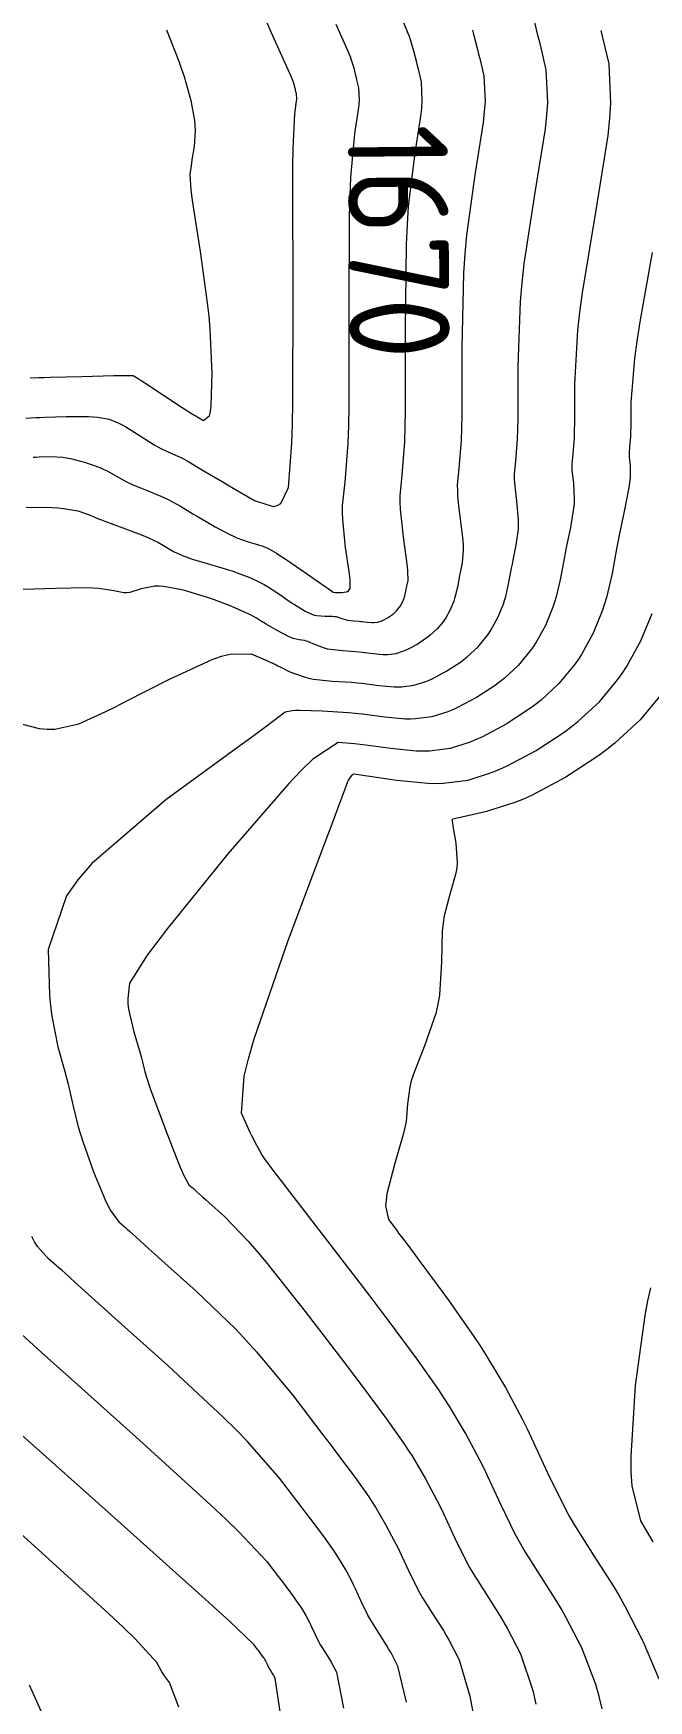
# Model space of a CAD drawing. Header units: millimetres. Extents: x 837475 to 838477, y 1189012 to 1191015.
# Drawn here: x 837611.8 to 837635.2, y 1189819.2 to 1189882.5 of the extents above; entities that cross this region are included whole.
import ezdxf

# ---------------------------------------------------------------- set-up
doc = ezdxf.new("R2010")
doc.units = ezdxf.units.MM
doc.header["$LTSCALE"] = 0.3
doc.layers.add('COTAS 10', color=7, linetype='Continuous', lineweight=9, true_color=0x6e3e2d)
doc.layers.add('COTAS INT', color=7, linetype='Continuous', lineweight=5, true_color=0x9fa19f)
doc.styles.get("Standard").update_dxf_attribs({"font": 'isocp2.shx', "bigfont": '@extfont2.shx'})

msp = doc.modelspace()

# ---------------------------------------------------------------- linework, layer by layer
at = {"layer": 'COTAS 10'}
for points in [[(837611.57, 1189864.502), (837612.557, 1189864.492), (837612.78, 1189864.479), (837612.982, 1189864.462), (837613.529, 1189864.362), (837613.865, 1189864.252), (837613.933, 1189864.228), (837613.991, 1189864.207), (837614.11, 1189864.155), (837614.313, 1189864.069), (837614.424, 1189864.027), (837614.558, 1189863.976), (837615.238, 1189863.724), (837615.949, 1189863.454), (837616.102, 1189863.392), (837616.235, 1189863.336), (837616.561, 1189863.178), (837616.776, 1189863.049), (837616.84, 1189863.011), (837616.907, 1189862.973), (837617.162, 1189862.825), (837617.533, 1189862.657), (837617.673, 1189862.606), (837617.829, 1189862.553), (837618.523, 1189862.343), (837619.243, 1189862.131), (837619.415, 1189862.076), (837619.575, 1189862.023), (837620.054, 1189861.844), (837620.473, 1189861.641), (837620.595, 1189861.573), (837620.72, 1189861.5), (837621.194, 1189861.19), (837621.64, 1189860.884), (837621.748, 1189860.813), (837621.849, 1189860.747), (837622.156, 1189860.559), (837622.431, 1189860.44), (837622.511, 1189860.418), (837622.594, 1189860.401), (837622.907, 1189860.379), (837623.196, 1189860.373), (837623.264, 1189860.366), (837623.326, 1189860.356), (837623.505, 1189860.301), (837623.666, 1189860.242), (837623.716, 1189860.229), (837623.769, 1189860.219), (837623.983, 1189860.196), (837624.203, 1189860.182), (837624.261, 1189860.177), (837624.318, 1189860.171), (837624.509, 1189860.147), (837624.679, 1189860.13), (837624.723, 1189860.129), (837624.764, 1189860.13), (837624.901, 1189860.148), (837625.035, 1189860.19), (837625.074, 1189860.207), (837625.115, 1189860.225), (837625.273, 1189860.309), (837625.427, 1189860.41), (837625.466, 1189860.439), (837625.503, 1189860.468), (837625.621, 1189860.577), (837625.72, 1189860.697), (837625.746, 1189860.732), (837625.77, 1189860.769), (837625.847, 1189860.911), (837625.909, 1189861.062), (837625.924, 1189861.104), (837625.937, 1189861.147), (837625.973, 1189861.305), (837626.002, 1189861.467), (837626.011, 1189861.513), (837626.02, 1189861.558), (837626.056, 1189861.726), (837626.052, 1189862.084), (837626.036, 1189862.249), (837626.014, 1189862.444), (837625.88, 1189863.385), (837625.766, 1189864.431), (837625.756, 1189864.69), (837625.755, 1189864.937), (837625.828, 1189865.719), (837625.93, 1189866.989), (837625.947, 1189867.543), (837625.96, 1189868.185), (837625.964, 1189871.235), (837626.003, 1189874.466), (837626.036, 1189875.222), (837626.08, 1189875.918), (837626.321, 1189877.931), (837626.544, 1189879.331), (837626.576, 1189879.641), (837626.596, 1189879.917), (837626.562, 1189880.634), (837626.448, 1189881.115), (837626.417, 1189881.243), (837626.386, 1189881.368), (837626.279, 1189881.8), (837626.152, 1189882.228), (837626.109, 1189882.35), (837626.063, 1189882.475), (837625.869, 1189882.938)], [(837633.419, 1189818.933), (837633.302, 1189819.409), (837633.177, 1189819.857), (837632.648, 1189821.252), (837632.048, 1189822.416), (837631.878, 1189822.718), (837631.705, 1189823.013), (837631.067, 1189824.006), (837630.445, 1189824.984), (837630.282, 1189825.269), (837630.124, 1189825.561), (837629.589, 1189826.664), (837629.073, 1189827.777), (837628.927, 1189828.075), (837628.78, 1189828.369), (837628.238, 1189829.391), (837627.623, 1189830.424), (837627.429, 1189830.725), (837627.226, 1189831.032), (837626.409, 1189832.194), (837625.352, 1189833.612), (837624.998, 1189834.08), (837624.617, 1189834.582), (837623.019, 1189836.668), (837621.576, 1189838.543), (837621.293, 1189838.911), (837621.06, 1189839.214), (837620.64, 1189839.765), (837620.537, 1189839.923), (837620.503, 1189839.978), (837620.467, 1189840.039), (837620.321, 1189840.301), (837620.135, 1189840.668), (837620.074, 1189840.795), (837620.01, 1189840.933), (837619.744, 1189841.523), (837619.838, 1189842.93), (837620, 1189843.583), (837620.222, 1189844.351), (837621.516, 1189848.075), (837622.876, 1189851.698), (837623.139, 1189852.402), (837623.354, 1189852.976), (837623.719, 1189853.966), (837623.772, 1189854.1), (837623.789, 1189854.134), (837623.807, 1189854.166), (837623.88, 1189854.273), (837623.948, 1189854.351), (837623.974, 1189854.377), (837624.002, 1189854.396), (837624.26, 1189854.358), (837624.418, 1189854.334), (837624.612, 1189854.305), (837625.626, 1189854.151), (837626.806, 1189854.036), (837627.106, 1189854.031), (837627.395, 1189854.038), (837628.34, 1189854.16), (837629.263, 1189854.452), (837629.538, 1189854.566), (837629.821, 1189854.694), (837630.913, 1189855.276), (837631.979, 1189855.972), (837632.246, 1189856.171), (837632.501, 1189856.374), (837633.318, 1189857.131), (837634.007, 1189857.956), (837634.181, 1189858.203), (837634.347, 1189858.456), (837634.884, 1189859.436), (837635.315, 1189860.481)], [(837621.222, 1189818.748), (837621.012, 1189820.1), (837620.964, 1189820.193), (837620.951, 1189820.218), (837620.937, 1189820.241), (837620.886, 1189820.321), (837620.836, 1189820.399), (837620.81, 1189820.445), (837620.767, 1189820.533), (837620.726, 1189820.622), (837620.715, 1189820.646), (837620.703, 1189820.67), (837620.659, 1189820.752), (837620.61, 1189820.834), (837620.595, 1189820.858), (837620.578, 1189820.883), (837620.513, 1189820.976), (837620.424, 1189821.095), (837620.392, 1189821.137), (837620.358, 1189821.182), (837620.211, 1189821.373), (837619.28, 1189822.259), (837618.752, 1189822.741), (837618.106, 1189823.325), (837614.797, 1189826.294), (837611.398, 1189829.334)]]:
    msp.add_lwpolyline(points, dxfattribs=at)
at = {"layer": 'COTAS INT'}
for points in [[(837610.854, 1189856.424), (837612.065, 1189856.12), (837612.367, 1189856.093), (837612.654, 1189856.09), (837613.57, 1189856.285), (837614.598, 1189856.763), (837614.955, 1189856.939), (837615.344, 1189857.133), (837617.01, 1189857.991), (837618.623, 1189858.733), (837618.979, 1189858.854), (837619.295, 1189858.938), (837620.107, 1189858.94), (837620.722, 1189858.677), (837620.856, 1189858.62), (837620.885, 1189858.607), (837620.893, 1189858.603), (837620.9, 1189858.6), (837620.923, 1189858.588), (837620.94, 1189858.578), (837620.944, 1189858.576), (837620.947, 1189858.575), (837620.954, 1189858.573), (837621.052, 1189858.526), (837621.112, 1189858.496), (837621.187, 1189858.46), (837621.576, 1189858.267), (837622.116, 1189858.068), (837622.286, 1189858.026), (837622.465, 1189857.991), (837623.184, 1189857.914), (837623.928, 1189857.866), (837624.122, 1189857.849), (837624.312, 1189857.83), (837624.955, 1189857.748), (837625.53, 1189857.693), (837625.676, 1189857.69), (837625.817, 1189857.694), (837626.277, 1189857.753), (837626.726, 1189857.895), (837626.86, 1189857.95), (837626.998, 1189858.013), (837627.529, 1189858.296), (837628.048, 1189858.635), (837628.178, 1189858.732), (837628.302, 1189858.83), (837628.7, 1189859.199), (837629.035, 1189859.601), (837629.12, 1189859.721), (837629.2, 1189859.844), (837629.462, 1189860.321), (837629.672, 1189860.829), (837629.719, 1189860.973), (837629.763, 1189861.117), (837629.884, 1189861.649), (837629.983, 1189862.194), (837630.013, 1189862.347), (837630.043, 1189862.501), (837630.163, 1189863.066), (837630.243, 1189863.67), (837630.248, 1189863.849), (837630.246, 1189864.032), (837630.179, 1189864.737), (837630.105, 1189865.418), (837630.098, 1189865.587), (837630.097, 1189865.748), (837630.145, 1189866.258), (837630.212, 1189867.087), (837630.223, 1189867.448), (837630.231, 1189867.867), (837630.234, 1189869.856), (837630.323, 1189872.303), (837630.386, 1189873.01), (837630.464, 1189873.73), (837630.884, 1189876.436), (837631.268, 1189878.848), (837631.324, 1189879.382), (837631.359, 1189879.858), (837631.3, 1189881.092), (837631.103, 1189881.92), (837631.05, 1189882.14), (837630.997, 1189882.355), (837630.813, 1189883.099)], [(837628.504, 1189882.594), (837628.546, 1189882.449), (837628.692, 1189881.861), (837628.733, 1189881.691), (837628.775, 1189881.517), (837628.931, 1189880.863), (837628.977, 1189879.888), (837628.95, 1189879.512), (837628.906, 1189879.09), (837628.602, 1189877.184), (837628.54, 1189876.738), (837628.272, 1189874.824), (837628.211, 1189874.116), (837628.163, 1189873.384), (837628.099, 1189870.546), (837628.095, 1189868.026), (837628.085, 1189867.496), (837628.071, 1189867.038), (837627.986, 1189865.989), (837627.926, 1189865.342), (837627.927, 1189865.139), (837627.935, 1189864.924), (837627.988, 1189864.445), (837628.03, 1189864.061), (837628.13, 1189863.238), (837628.142, 1189863.049), (837628.147, 1189862.877), (837628.109, 1189862.396), (837628.032, 1189862.03), (837628.012, 1189861.93), (837627.992, 1189861.831), (837627.928, 1189861.477), (837627.85, 1189861.132), (837627.822, 1189861.039), (837627.791, 1189860.946), (837627.655, 1189860.616), (837627.485, 1189860.307), (837627.433, 1189860.227), (837627.378, 1189860.149), (837627.16, 1189859.888), (837626.902, 1189859.649), (837626.822, 1189859.585), (837626.738, 1189859.522), (837626.401, 1189859.303), (837626.057, 1189859.119), (837625.967, 1189859.079), (837625.88, 1189859.043), (837625.589, 1189858.951), (837625.291, 1189858.912), (837625.199, 1189858.91), (837625.105, 1189858.911), (837624.732, 1189858.948), (837624.315, 1189859.001), (837624.192, 1189859.013), (837624.066, 1189859.024), (837623.583, 1189859.055), (837623.117, 1189859.105), (837623.001, 1189859.128), (837622.891, 1189859.155), (837622.541, 1189859.284), (837622.257, 1189859.408), (837622.188, 1189859.431), (837622.124, 1189859.449), (837621.93, 1189859.476), (837621.702, 1189859.527), (837621.615, 1189859.561), (837621.52, 1189859.604), (837621.091, 1189859.83), (837620.67, 1189860.074), (837620.579, 1189860.128), (837620.5, 1189860.177), (837620.303, 1189860.302), (837620.084, 1189860.422), (837619.99, 1189860.467), (837619.881, 1189860.517), (837619.368, 1189860.738), (837618.719, 1189860.988), (837618.525, 1189861.055), (837618.324, 1189861.122), (837617.545, 1189861.356), (837616.799, 1189861.503), (837616.618, 1189861.514), (837616.449, 1189861.513), (837615.934, 1189861.405), (837615.506, 1189861.277), (837615.392, 1189861.264), (837615.28, 1189861.261), (837614.894, 1189861.33), (837614.329, 1189861.426), (837614.105, 1189861.439), (837613.852, 1189861.447), (837612.69, 1189861.428), (837611.454, 1189861.385)], [(837611.559, 1189867.877), (837611.941, 1189867.905), (837612.097, 1189867.912), (837612.274, 1189867.919), (837613.095, 1189867.944), (837613.93, 1189867.944), (837614.116, 1189867.935), (837614.283, 1189867.923), (837614.723, 1189867.847), (837615.093, 1189867.69), (837615.215, 1189867.625), (837615.346, 1189867.552), (837615.891, 1189867.215), (837616.433, 1189866.875), (837616.561, 1189866.801), (837616.681, 1189866.735), (837617.036, 1189866.571), (837617.408, 1189866.403), (837617.537, 1189866.335), (837617.679, 1189866.258), (837618.289, 1189865.903), (837619.005, 1189865.475), (837619.214, 1189865.351), (837619.428, 1189865.226), (837620.238, 1189864.755), (837620.947, 1189864.538), (837621.097, 1189864.573), (837621.226, 1189864.648), (837621.526, 1189865.259), (837621.654, 1189866.921), (837621.675, 1189867.658), (837621.691, 1189868.516), (837621.695, 1189872.615), (837621.682, 1189876.63), (837621.687, 1189877.435), (837621.696, 1189878.106), (837621.757, 1189879.425), (837621.819, 1189879.814), (837621.828, 1189879.9), (837621.834, 1189879.977), (837621.824, 1189880.176), (837621.792, 1189880.31), (837621.784, 1189880.345), (837621.775, 1189880.38), (837621.745, 1189880.5), (837621.71, 1189880.619), (837621.698, 1189880.653), (837621.685, 1189880.688), (837621.631, 1189880.817), (837621.22, 1189881.738), (837620.982, 1189882.272), (837620.69, 1189882.927)], [(837616.89, 1189882.614), (837617.361, 1189881.417), (837617.467, 1189881.119), (837617.563, 1189880.835), (837617.821, 1189879.933), (837617.955, 1189879.174), (837617.972, 1189878.981), (837617.981, 1189878.795), (837617.942, 1189878.185), (837617.86, 1189877.682), (837617.841, 1189877.564), (837617.825, 1189877.455), (837617.781, 1189877.136), (837617.821, 1189876.529), (837617.857, 1189876.237), (837617.905, 1189875.892), (837618.169, 1189874.202), (837618.443, 1189872.255), (837618.497, 1189871.747), (837618.541, 1189871.254), (837618.62, 1189869.587), (837618.582, 1189868.351), (837618.552, 1189868.129), (837618.513, 1189867.959), (837618.304, 1189867.779), (837618.087, 1189867.909), (837618.043, 1189867.935), (837618.007, 1189867.956), (837617.935, 1189867.995), (837617.742, 1189868.115), (837617.63, 1189868.188), (837617.492, 1189868.278), (837616.782, 1189868.744), (837616.071, 1189869.21), (837615.933, 1189869.3), (837615.821, 1189869.372), (837615.629, 1189869.492), (837615.315, 1189869.491), (837615.127, 1189869.488), (837614.895, 1189869.483), (837613.688, 1189869.455), (837612.478, 1189869.423), (837612.243, 1189869.417), (837612.051, 1189869.411), (837611.72, 1189869.399)], [(837611.831, 1189866.398), (837611.951, 1189866.407), (837612.07, 1189866.415), (837612.501, 1189866.434), (837612.965, 1189866.405), (837613.105, 1189866.383), (837613.25, 1189866.355), (837613.818, 1189866.203), (837614.365, 1189866.007), (837614.497, 1189865.951), (837614.621, 1189865.895), (837615.001, 1189865.685), (837615.373, 1189865.472), (837615.493, 1189865.414), (837615.62, 1189865.356), (837616.137, 1189865.147), (837616.678, 1189864.929), (837616.82, 1189864.864), (837616.957, 1189864.797), (837617.425, 1189864.54), (837617.898, 1189864.258), (837618.039, 1189864.175), (837618.184, 1189864.09), (837618.745, 1189863.764), (837619.294, 1189863.47), (837619.433, 1189863.405), (837619.565, 1189863.346), (837619.993, 1189863.193), (837620.344, 1189863.089), (837620.428, 1189863.063), (837620.506, 1189863.037), (837620.739, 1189862.95), (837621.064, 1189862.766), (837621.2, 1189862.679), (837621.356, 1189862.577), (837622.084, 1189862.078), (837622.781, 1189861.592), (837622.916, 1189861.497), (837623.027, 1189861.42), (837623.221, 1189861.288), (837623.29, 1189861.274), (837623.322, 1189861.272), (837623.359, 1189861.271), (837623.541, 1189861.273), (837623.724, 1189861.299), (837623.762, 1189861.313), (837623.794, 1189861.331), (837623.865, 1189861.42), (837623.859, 1189861.725), (837623.843, 1189861.879), (837623.821, 1189862.064), (837623.689, 1189862.981), (837623.581, 1189864.037), (837623.574, 1189864.309), (837623.576, 1189864.418), (837623.577, 1189864.572), (837623.669, 1189865.449), (837623.789, 1189866.94), (837623.809, 1189867.591), (837623.824, 1189868.344), (837623.829, 1189871.925), (837623.842, 1189875.548), (837623.862, 1189876.328), (837623.888, 1189877.012), (837624.039, 1189878.678), (837624.181, 1189879.573), (837624.202, 1189879.771), (837624.215, 1189879.947), (837624.193, 1189880.405), (837624.12, 1189880.712), (837624.1, 1189880.794), (837624.081, 1189880.874), (837624.012, 1189881.15), (837623.931, 1189881.423), (837623.904, 1189881.502), (837623.874, 1189881.581), (837623.75, 1189881.878), (837623.33, 1189882.815)], [(837633.366, 1189882.588), (837633.431, 1189882.322), (837633.669, 1189881.321), (837633.74, 1189879.828), (837633.698, 1189879.253), (837633.631, 1189878.607), (837633.166, 1189875.689), (837632.656, 1189872.635), (837632.56, 1189871.903), (837632.483, 1189871.221), (837632.369, 1189869.166), (837632.367, 1189867.708), (837632.361, 1189867.401), (837632.353, 1189867.136), (837632.304, 1189866.528), (837632.269, 1189866.154), (837632.269, 1189866.036), (837632.274, 1189865.912), (837632.329, 1189865.412), (837632.363, 1189864.826), (837632.354, 1189864.648), (837632.338, 1189864.463), (837632.217, 1189863.736), (837632.055, 1189862.973), (837632.014, 1189862.764), (837631.973, 1189862.557), (837631.84, 1189861.821), (837631.676, 1189861.102), (837631.617, 1189860.907), (837631.553, 1189860.713), (837631.269, 1189860.026), (837630.916, 1189859.382), (837630.807, 1189859.215), (837630.692, 1189859.053), (837630.239, 1189858.509), (837629.702, 1189858.012), (837629.534, 1189857.878), (837629.359, 1189857.747), (837628.657, 1189857.29), (837627.939, 1189856.907), (837627.753, 1189856.822), (837627.572, 1189856.747), (837626.964, 1189856.555), (837626.343, 1189856.475), (837626.153, 1189856.471), (837625.955, 1189856.474), (837625.179, 1189856.549), (837624.312, 1189856.66), (837624.058, 1189856.685), (837623.797, 1189856.708), (837622.804, 1189856.773), (837621.96, 1189856.796), (837621.793, 1189856.794), (837621.656, 1189856.788), (837621.399, 1189856.732), (837620.664, 1189856.172), (837620.223, 1189855.848), (837619.681, 1189855.451), (837616.866, 1189853.405), (837614.064, 1189851), (837613.528, 1189850.376), (837613.097, 1189849.771), (837612.41, 1189847.737), (837612.463, 1189846.006), (837612.498, 1189845.591), (837612.542, 1189845.205), (837612.776, 1189844.042), (837613.04, 1189843.11), (837613.104, 1189842.868), (837613.162, 1189842.633), (837613.339, 1189841.845), (837613.55, 1189841.003), (837613.631, 1189840.734), (837613.722, 1189840.45), (837614.131, 1189839.296), (837614.564, 1189838.243), (837614.671, 1189838.022), (837614.771, 1189837.833), (837615.083, 1189837.406), (837615.35, 1189837.181), (837615.421, 1189837.119), (837615.491, 1189837.057), (837615.735, 1189836.834), (837616.229, 1189836.384), (837616.457, 1189836.178), (837616.724, 1189835.938), (837618.019, 1189834.781), (837619.523, 1189833.334), (837619.922, 1189832.912), (837620.314, 1189832.48), (837621.669, 1189830.844), (837622.83, 1189829.331), (837623.099, 1189828.976), (837623.346, 1189828.65), (837624.05, 1189827.707), (837624.567, 1189826.972), (837624.695, 1189826.778), (837624.818, 1189826.588), (837625.207, 1189825.935), (837625.549, 1189825.289), (837625.642, 1189825.104), (837625.734, 1189824.915), (837626.06, 1189824.212), (837626.399, 1189823.514), (837626.498, 1189823.33), (837626.601, 1189823.15), (837626.994, 1189822.532), (837627.398, 1189821.904), (837627.507, 1189821.718), (837627.615, 1189821.527), (837627.994, 1189820.791), (837628.395, 1189819.413), (837628.517, 1189818.817)], [(837635.312, 1189874.167), (837634.848, 1189871.541), (837634.735, 1189870.797), (837634.644, 1189870.139), (837634.504, 1189868.477), (837634.503, 1189867.549), (837634.499, 1189867.353), (837634.494, 1189867.184), (837634.462, 1189866.798), (837634.44, 1189866.56), (837634.44, 1189866.485), (837634.444, 1189866.406), (837634.478, 1189866.088), (837634.479, 1189865.621), (837634.461, 1189865.448), (837634.434, 1189865.256), (837634.271, 1189864.406), (837634.067, 1189863.444), (837634.015, 1189863.182), (837633.964, 1189862.921), (837633.795, 1189861.992), (837633.589, 1189861.087), (837633.515, 1189860.841), (837633.434, 1189860.597), (837633.077, 1189859.731), (837632.631, 1189858.919), (837632.494, 1189858.709), (837632.35, 1189858.505), (837631.779, 1189857.82), (837631.101, 1189857.193), (837630.89, 1189857.025), (837630.669, 1189856.859), (837629.785, 1189856.283), (837628.88, 1189855.8), (837628.645, 1189855.694), (837628.418, 1189855.6), (837627.652, 1189855.358), (837626.869, 1189855.257), (837626.63, 1189855.251), (837626.381, 1189855.255), (837625.402, 1189855.35), (837624.462, 1189855.482), (837624.238, 1189855.51), (837624.029, 1189855.533), (837623.403, 1189855.584), (837622.442, 1189854.951), (837622.022, 1189854.543), (837621.534, 1189854.034), (837619.216, 1189851.356), (837616.97, 1189848.575), (837616.527, 1189848.002), (837616.163, 1189847.514), (837615.496, 1189846.461), (837615.424, 1189845.875), (837615.434, 1189845.681), (837615.458, 1189845.474), (837615.655, 1189844.613), (837615.893, 1189843.803), (837615.942, 1189843.628), (837615.985, 1189843.474), (837616.079, 1189843.096), (837616.228, 1189842.609), (837616.305, 1189842.386), (837616.398, 1189842.126), (837616.864, 1189840.867), (837617.345, 1189839.636), (837617.447, 1189839.392), (837617.536, 1189839.19), (837617.748, 1189838.812), (837617.87, 1189838.709), (837617.903, 1189838.68), (837617.935, 1189838.652), (837618.047, 1189838.55), (837618.273, 1189838.344), (837618.377, 1189838.25), (837618.5, 1189838.14), (837619.093, 1189837.61), (837619.995, 1189836.67), (837620.312, 1189836.302), (837620.659, 1189835.888), (837622.155, 1189834.001), (837623.654, 1189832.047), (837624.002, 1189831.59), (837624.32, 1189831.169), (837625.23, 1189829.95), (837625.896, 1189829.002), (837626.062, 1189828.752), (837626.22, 1189828.506), (837626.722, 1189827.663), (837627.165, 1189826.829), (837627.285, 1189826.59), (837627.404, 1189826.346), (837627.825, 1189825.438), (837628.261, 1189824.537), (837628.39, 1189824.3), (837628.523, 1189824.067), (837629.031, 1189823.269), (837629.552, 1189822.458), (837629.692, 1189822.218), (837629.831, 1189821.971), (837630.321, 1189821.021), (837630.786, 1189819.635), (837630.91, 1189819.113)], [(837635.664, 1189857.408), (837634.858, 1189856.441), (837633.901, 1189855.555), (837633.602, 1189855.318), (837633.29, 1189855.084), (837632.041, 1189854.27), (837630.762, 1189853.588), (837630.431, 1189853.438), (837630.109, 1189853.304), (837629.027, 1189852.963), (837628.207, 1189852.776), (837628.05, 1189852.741), (837627.924, 1189852.712), (837627.719, 1189852.667), (837627.739, 1189852.529), (837627.754, 1189852.441), (837627.773, 1189852.332), (837627.875, 1189851.761), (837627.919, 1189851.038), (837627.902, 1189850.834), (837627.872, 1189850.629), (837627.656, 1189849.872), (837627.424, 1189849.005), (837627.383, 1189848.73), (837627.352, 1189848.44), (837627.326, 1189847.266), (837627.252, 1189846.003), (837627.192, 1189845.657), (837627.114, 1189845.312), (837626.687, 1189844.081), (837626.259, 1189843.001), (837626.181, 1189842.751), (837626.119, 1189842.523), (837626.039, 1189841.877), (837625.982, 1189841.217), (837625.935, 1189840.979), (837625.875, 1189840.718), (837625.545, 1189839.575), (837625.257, 1189838.466), (837625.222, 1189838.226), (837625.208, 1189838.015), (837625.321, 1189837.492), (837625.563, 1189837.162), (837625.631, 1189837.072), (837625.698, 1189836.982), (837625.942, 1189836.661), (837626.343, 1189836.127), (837626.51, 1189835.902), (837626.7, 1189835.645), (837627.588, 1189834.437), (837628.555, 1189833.062), (837628.796, 1189832.698), (837629.025, 1189832.342), (837629.754, 1189831.118), (837630.396, 1189829.909), (837630.57, 1189829.561), (837630.743, 1189829.208), (837631.353, 1189827.89), (837631.987, 1189826.584), (837632.174, 1189826.239), (837632.366, 1189825.901), (837633.103, 1189824.743), (837633.859, 1189823.567), (837634.063, 1189823.219), (837634.265, 1189822.86), (837634.975, 1189821.482), (837635.568, 1189820.079)], [(837626.004, 1189819.191), (837625.667, 1189820.561), (837625.398, 1189821.082), (837625.321, 1189821.218), (837625.244, 1189821.35), (837624.958, 1189821.795), (837624.679, 1189822.233), (837624.607, 1189822.361), (837624.536, 1189822.491), (837624.296, 1189822.985), (837624.065, 1189823.484), (837624, 1189823.618), (837623.934, 1189823.749), (837623.691, 1189824.207), (837623.415, 1189824.67), (837623.328, 1189824.805), (837623.237, 1189824.943), (837622.871, 1189825.463), (837622.372, 1189826.132), (837622.197, 1189826.363), (837622.006, 1189826.614), (837621.183, 1189827.687), (837619.97, 1189829.073), (837619.532, 1189829.521), (837619.05, 1189829.998), (837616.945, 1189831.952), (837614.949, 1189833.737), (837614.537, 1189834.107), (837614.186, 1189834.423), (837613.424, 1189835.117), (837613.047, 1189835.461), (837612.939, 1189835.557), (837612.829, 1189835.653), (837612.419, 1189836), (837612.005, 1189836.476), (837611.894, 1189836.653), (837611.784, 1189836.85)], [(837635.256, 1189834.907), (837635.145, 1189834.416), (837635.037, 1189833.851), (837634.677, 1189831.2), (837634.502, 1189828.509), (837634.511, 1189827.919), (837634.546, 1189827.396), (837634.88, 1189826.07), (837635.339, 1189825.272)], [(837611.112, 1189833.401), (837612.142, 1189832.463), (837612.617, 1189832.036), (837613.174, 1189831.535), (837615.871, 1189829.123), (837618.578, 1189826.662), (837619.142, 1189826.131), (837619.625, 1189825.666), (837620.697, 1189824.53), (837621.182, 1189823.898), (837621.295, 1189823.75), (837621.398, 1189823.614), (837621.692, 1189823.219), (837621.908, 1189822.913), (837621.962, 1189822.832), (837622.013, 1189822.752), (837622.175, 1189822.479), (837622.318, 1189822.21), (837622.357, 1189822.132), (837622.396, 1189822.053), (837622.532, 1189821.759), (837622.673, 1189821.468), (837622.715, 1189821.391), (837622.758, 1189821.316), (837622.922, 1189821.058), (837623.091, 1189820.795), (837623.136, 1189820.718), (837623.181, 1189820.638), (837623.339, 1189820.33), (837623.613, 1189818.969)], [(837617.36, 1189819.004), (837617.003, 1189819.939), (837616.821, 1189820.184), (837616.771, 1189820.264), (837616.719, 1189820.348), (837616.533, 1189820.691), (837615.704, 1189821.598), (837615.247, 1189822.037), (837614.693, 1189822.558), (837611.87, 1189825.12), (837608.937, 1189827.745)], [(837612.413, 1189818.232), (837611.699, 1189819.83)]]:
    msp.add_lwpolyline(points, dxfattribs=at)

# ---------------------------------------------------------------- texts
at = {"layer": 'COTAS 10', "insert": (837623.755, 1189879.011), "char_height": 3.8, "attachment_point": 7, "rotation": 270.58784}
msp.add_mtext('1670', dxfattribs=at)

doc.saveas('drawing.dxf')
